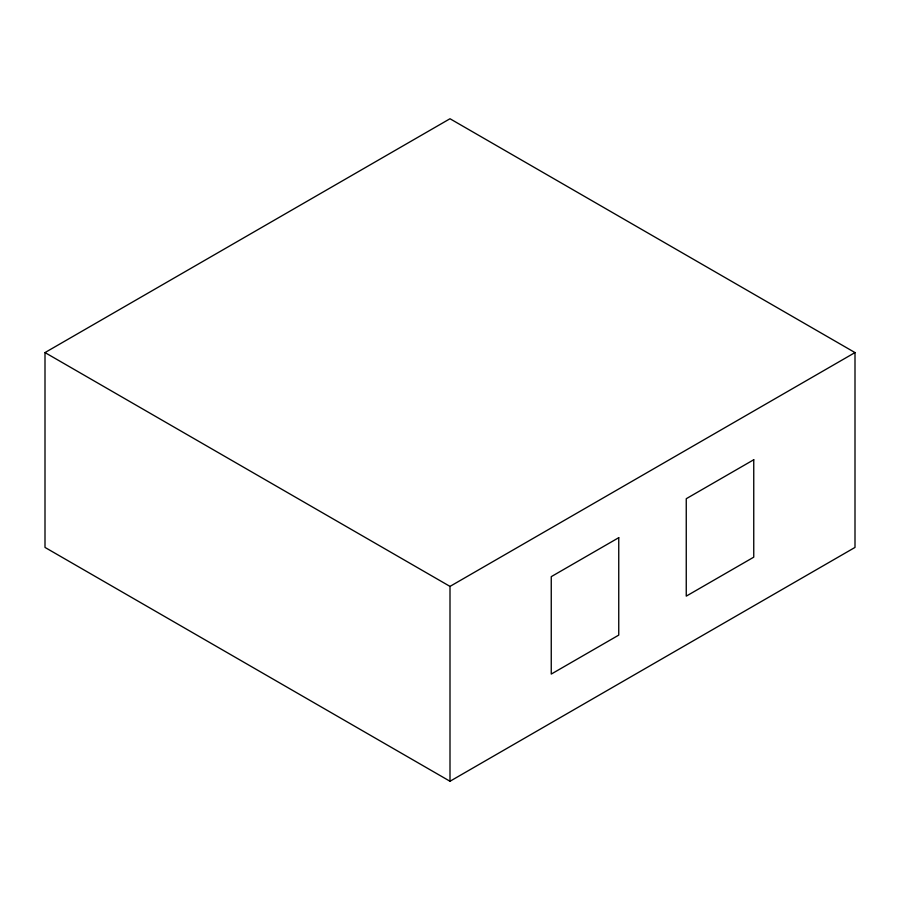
<?xml version="1.0" encoding="UTF-8"?>
<svg xmlns="http://www.w3.org/2000/svg" width="900" height="900" viewBox="0 0 900 900"><rect width="100%" height="100%" fill="white"/><g stroke="black" fill="none" stroke-linecap="round" stroke-linejoin="round"><path stroke-width="1.35" d="M45 352.575L450 118.744L855 352.575L855 547.425L450 781.256L45 547.425L45 352.575L450 586.395L855 352.575M450 586.395L450 781.256M618.75 537.683L551.25 576.653L551.25 674.077L618.75 635.107L618.75 537.683M753.75 459.743L686.25 498.713L686.25 596.137L753.75 557.168L753.75 459.743"/></g></svg>
